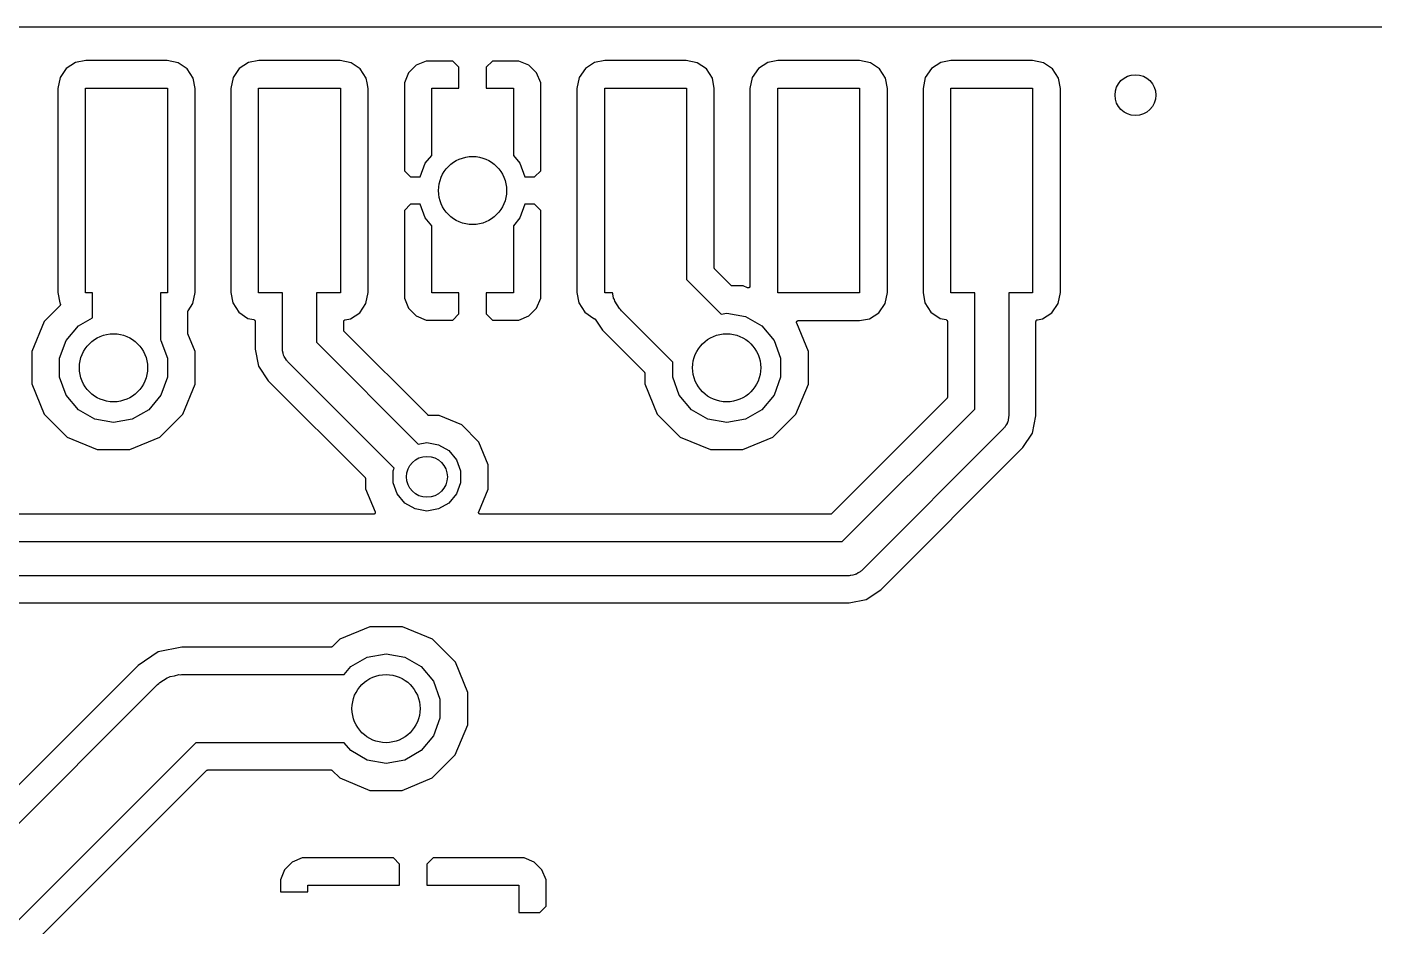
# Model space of a CAD drawing. Extents: x 0.3 to 75.7, y -92.7 to -0.5.
# Drawn here: x 60.86 to 70.75, y -62.09 to -55.5 of the extents above; entities that cross this region are included whole.
import ezdxf

# ---------------------------------------------------------------- set-up
doc = ezdxf.new("R2010")
doc.units = 0
doc.header["$MEASUREMENT"] = 0
doc.layers.add('BLACK', color=7, linetype='CONTINUOUS')

msp = doc.modelspace()

# ---------------------------------------------------------------- linework, layer by layer
at = {"layer": 'Black'}
for p, q in [((0.288, -55.5), (75.712, -55.5)), ((61.221, -55.76), (61.1528, -55.8038)), ((61.2962, -55.7458), (61.221, -55.76)), ((61.8937, -55.7458), (61.2962, -55.7458)), ((61.9743, -55.7622), (61.8937, -55.7458)), ((62.491, -55.76), (62.4228, -55.8038)), ((62.5662, -55.7458), (62.491, -55.76)), ((63.1637, -55.7458), (62.5662, -55.7458)), ((63.2443, -55.7622), (63.1637, -55.7458)), ((63.7952, -55.75), (63.7217, -55.7804)), ((63.9894, -55.75), (63.7952, -55.75)), ((64.035, -55.7956), (63.9894, -55.75)), ((64.2806, -55.75), (64.235, -55.7956)), ((64.4748, -55.75), (64.2806, -55.75)), ((64.5483, -55.7804), (64.4748, -55.75)), ((65.031, -55.76), (64.9628, -55.8038)), ((65.1062, -55.7458), (65.031, -55.76)), ((65.7037, -55.7458), (65.1062, -55.7458)), ((65.7843, -55.7622), (65.7037, -55.7458)), ((66.301, -55.76), (66.2328, -55.8038)), ((66.3762, -55.7458), (66.301, -55.76)), ((66.9737, -55.7458), (66.3762, -55.7458)), ((67.0543, -55.7622), (66.9737, -55.7458)), ((67.571, -55.76), (67.5028, -55.8038)), ((67.6462, -55.7458), (67.571, -55.76)), ((68.2437, -55.7458), (67.6462, -55.7458)), ((68.3243, -55.7622), (68.2437, -55.7458)), ((61.1528, -55.8038), (61.1072, -55.8707)), ((62.0412, -55.8078), (61.9743, -55.7622)), ((62.085, -55.876), (62.0412, -55.8078)), ((62.4228, -55.8038), (62.3772, -55.8707)), ((63.3112, -55.8078), (63.2443, -55.7622)), ((63.355, -55.876), (63.3112, -55.8078)), ((63.6654, -55.8367), (63.635, -55.9102)), ((63.7217, -55.7804), (63.6654, -55.8367)), ((64.035, -55.95), (64.035, -55.7956)), ((64.235, -55.7956), (64.235, -55.95)), ((64.6046, -55.8367), (64.5483, -55.7804)), ((64.635, -55.9102), (64.6046, -55.8367)), ((64.9628, -55.8038), (64.9172, -55.8707)), ((65.8512, -55.8078), (65.7843, -55.7622)), ((65.895, -55.876), (65.8512, -55.8078)), ((66.2328, -55.8038), (66.1872, -55.8707)), ((67.1212, -55.8078), (67.0543, -55.7622)), ((67.165, -55.876), (67.1212, -55.8078)), ((67.5028, -55.8038), (67.4572, -55.8707)), ((68.3912, -55.8078), (68.3243, -55.7622)), ((68.435, -55.876), (68.3912, -55.8078)), ((61.1072, -55.8707), (61.0908, -55.9513)), ((61.0908, -55.9513), (61.0908, -57.4488)), ((61.295, -57.45), (61.295, -55.95)), ((61.295, -55.95), (61.895, -55.95)), ((61.895, -55.95), (61.895, -57.45)), ((62.0992, -55.9512), (62.085, -55.876)), ((62.0992, -57.4487), (62.0992, -55.9512)), ((62.3772, -55.8707), (62.3608, -55.9513)), ((62.3608, -55.9513), (62.3608, -57.4488)), ((62.565, -57.45), (62.565, -55.95)), ((62.565, -55.95), (63.165, -55.95)), ((63.165, -55.95), (63.165, -57.45)), ((63.3614, -55.91), (63.355, -55.876)), ((63.3692, -55.9512), (63.3614, -55.91)), ((63.3692, -56.8402), (63.3692, -55.9512)), ((63.635, -55.9102), (63.635, -56.5544)), ((63.835, -56.4423), (63.835, -55.95)), ((63.835, -55.95), (64.035, -55.95)), ((64.235, -55.95), (64.435, -55.95)), ((64.435, -55.95), (64.435, -56.4423)), ((64.635, -55.95), (64.635, -55.9102)), ((64.635, -56.5544), (64.635, -55.95)), ((64.9172, -55.8707), (64.9008, -55.9513)), ((64.9008, -55.9513), (64.9008, -57.4488)), ((65.105, -57.45), (65.105, -55.95)), ((65.105, -55.95), (65.705, -55.95)), ((65.705, -55.95), (65.705, -57.3514)), ((65.9092, -55.9512), (65.895, -55.876)), ((65.9092, -57.2674), (65.9092, -55.9512)), ((66.1872, -55.8707), (66.1708, -55.9513)), ((66.1708, -55.9513), (66.1708, -57.4018)), ((66.375, -57.45), (66.375, -55.95)), ((66.375, -55.95), (66.975, -55.95)), ((66.975, -55.95), (66.975, -57.45)), ((67.1792, -55.9512), (67.165, -55.876)), ((67.1792, -57.4487), (67.1792, -55.9512)), ((67.4572, -55.8707), (67.4408, -55.9513)), ((67.4408, -55.9513), (67.4408, -57.4488)), ((67.645, -57.45), (67.645, -55.95)), ((67.645, -55.95), (68.245, -55.95)), ((68.245, -55.95), (68.245, -57.45)), ((68.4492, -55.9512), (68.435, -55.876)), ((68.4492, -57.4487), (68.4492, -55.9512)), ((63.7873, -56.4992), (63.835, -56.4423)), ((64.435, -56.4423), (64.4827, -56.4992)), ((63.7506, -56.6), (63.7873, -56.4992)), ((64.4827, -56.4992), (64.5194, -56.6)), ((63.635, -56.5544), (63.6806, -56.6)), ((63.6806, -56.6), (63.7506, -56.6)), ((64.5194, -56.6), (64.5894, -56.6)), ((64.5894, -56.6), (64.635, -56.5544)), ((63.3692, -57.4487), (63.3692, -56.8402)), ((63.6806, -56.8), (63.635, -56.8456)), ((63.635, -56.8456), (63.635, -57.4898)), ((63.7506, -56.8), (63.6806, -56.8)), ((63.7873, -56.9008), (63.7506, -56.8)), ((64.5194, -56.8), (64.4827, -56.9008)), ((64.5894, -56.8), (64.5194, -56.8)), ((64.635, -56.8456), (64.5894, -56.8)), ((64.635, -57.4898), (64.635, -56.8456)), ((63.835, -56.9576), (63.7873, -56.9008)), ((64.4827, -56.9008), (64.435, -56.9576)), ((63.835, -57.45), (63.835, -56.9576)), ((64.435, -56.9576), (64.435, -57.45)), ((65.9093, -57.268), (65.9092, -57.2674)), ((65.9092, -57.2685), (65.9093, -57.268)), ((65.9097, -57.2702), (65.9092, -57.2685)), ((65.91, -57.2718), (65.9097, -57.2702)), ((65.9102, -57.2723), (65.91, -57.2718)), ((65.9104, -57.2729), (65.9102, -57.2723)), ((65.9114, -57.2743), (65.9104, -57.2729)), ((65.9122, -57.2757), (65.9114, -57.2743)), ((65.9127, -57.2761), (65.9122, -57.2757)), ((65.913, -57.2766), (65.9127, -57.2761)), ((66.0326, -57.3962), (65.913, -57.2766)), ((65.705, -57.3514), (65.9592, -57.6057)), ((66.0331, -57.3966), (66.0326, -57.3962)), ((66.0335, -57.397), (66.0331, -57.3966)), ((66.0349, -57.3978), (66.0335, -57.397)), ((66.0363, -57.3988), (66.0349, -57.3978)), ((66.0369, -57.399), (66.0363, -57.3988)), ((66.0374, -57.3992), (66.0369, -57.399)), ((66.039, -57.3995), (66.0374, -57.3992)), ((66.0407, -57.4), (66.039, -57.3995)), ((66.0412, -57.3999), (66.0407, -57.4)), ((66.0418, -57.4), (66.0412, -57.3999)), ((66.1199, -57.4001), (66.0418, -57.4)), ((66.1528, -57.4138), (66.1199, -57.4001)), ((66.1542, -57.4141), (66.1528, -57.4138)), ((66.1556, -57.4146), (66.1542, -57.4141)), ((66.1564, -57.4146), (66.1556, -57.4146)), ((66.1572, -57.4148), (66.1564, -57.4146)), ((66.1587, -57.4146), (66.1572, -57.4148)), ((66.1601, -57.4146), (66.1587, -57.4146)), ((66.1609, -57.4143), (66.1601, -57.4146)), ((66.1617, -57.4142), (66.1609, -57.4143)), ((66.163, -57.4135), (66.1617, -57.4142)), ((66.1643, -57.413), (66.163, -57.4135)), ((66.165, -57.4125), (66.1643, -57.413)), ((66.1657, -57.4121), (66.165, -57.4125)), ((66.1667, -57.4111), (66.1657, -57.4121)), ((66.1678, -57.4101), (66.1667, -57.4111)), ((66.1682, -57.4094), (66.1678, -57.4101)), ((66.1688, -57.4088), (66.1682, -57.4094)), ((66.1693, -57.4075), (66.1688, -57.4088)), ((66.17, -57.4062), (66.1693, -57.4075)), ((66.1702, -57.4054), (66.17, -57.4062)), ((66.1705, -57.4046), (66.1702, -57.4054)), ((66.1706, -57.4032), (66.1705, -57.4046)), ((66.1708, -57.4018), (66.1706, -57.4032)), ((61.0908, -57.4488), (61.105, -57.524)), ((61.105, -57.524), (61.1081, -57.5289)), ((61.1081, -57.5289), (61.1089, -57.5308)), ((61.1089, -57.5308), (61.1098, -57.5326)), ((61.1095, -57.5395), (61.109, -57.5415)), ((61.1101, -57.5376), (61.1095, -57.5395)), ((61.1098, -57.5326), (61.1098, -57.5328)), ((61.1098, -57.5328), (61.1099, -57.5331)), ((61.1099, -57.5331), (61.11, -57.5351)), ((61.11, -57.5351), (61.1101, -57.5371)), ((61.1101, -57.5371), (61.1101, -57.5373)), ((61.1101, -57.5373), (61.1101, -57.5376)), ((61.345, -57.45), (61.295, -57.45)), ((61.345, -57.6329), (61.345, -57.45)), ((61.895, -57.45), (61.845, -57.45)), ((61.845, -57.45), (61.845, -57.796)), ((62.0473, -57.5814), (62.0828, -57.5293)), ((62.0828, -57.5293), (62.0992, -57.4487)), ((62.3608, -57.4488), (62.375, -57.524)), ((62.375, -57.524), (62.4188, -57.5922)), ((62.74, -57.45), (62.565, -57.45)), ((62.74, -57.865), (62.74, -57.45)), ((63.165, -57.45), (62.99, -57.45)), ((62.99, -57.45), (62.99, -57.8132)), ((63.3072, -57.5962), (63.3528, -57.5293)), ((63.3528, -57.5293), (63.3692, -57.4487)), ((63.635, -57.4898), (63.6654, -57.5633)), ((64.035, -57.45), (63.835, -57.45)), ((64.035, -57.6044), (64.035, -57.45)), ((64.435, -57.45), (64.235, -57.45)), ((64.235, -57.45), (64.235, -57.6044)), ((64.6046, -57.5633), (64.635, -57.4898)), ((64.9008, -57.4488), (64.915, -57.524)), ((64.915, -57.524), (64.9588, -57.5922)), ((65.1622, -57.45), (65.105, -57.45)), ((65.1644, -57.4583), (65.1622, -57.45)), ((65.1701, -57.4905), (65.1644, -57.4583)), ((65.1756, -57.5), (65.1701, -57.4905)), ((65.1784, -57.5107), (65.1756, -57.5)), ((65.1972, -57.5374), (65.1784, -57.5107)), ((65.2135, -57.5657), (65.1972, -57.5374)), ((66.975, -57.45), (66.375, -57.45)), ((67.1172, -57.5962), (67.1628, -57.5293)), ((67.1628, -57.5293), (67.1792, -57.4487)), ((67.4408, -57.4488), (67.455, -57.524)), ((67.455, -57.524), (67.4988, -57.5922)), ((67.82, -57.45), (67.645, -57.45)), ((67.82, -58.3032), (67.82, -57.45)), ((68.245, -57.45), (68.07, -57.45)), ((68.07, -57.45), (68.07, -58.355)), ((68.3872, -57.5962), (68.4328, -57.5293)), ((68.4328, -57.5293), (68.4492, -57.4487)), ((61.1064, -57.5451), (60.9916, -57.6597)), ((61.1075, -57.5435), (61.1064, -57.5451)), ((61.1088, -57.5419), (61.1075, -57.5435)), ((61.109, -57.5415), (61.1088, -57.5417)), ((61.1088, -57.5417), (61.1088, -57.5419)), ((61.2419, -57.6924), (61.345, -57.6329)), ((62.045, -57.5887), (62.0453, -57.5871)), ((62.045, -57.7452), (62.045, -57.5887)), ((62.0453, -57.5871), (62.0454, -57.5855)), ((62.0454, -57.5855), (62.0457, -57.5849)), ((62.0457, -57.5849), (62.0458, -57.5843)), ((62.0458, -57.5843), (62.0466, -57.5829)), ((62.0466, -57.5829), (62.0473, -57.5814)), ((62.4188, -57.5922), (62.4857, -57.6378)), ((62.4857, -57.6378), (62.5296, -57.6467)), ((63.239, -57.64), (63.3072, -57.5962)), ((63.6654, -57.5633), (63.7217, -57.6196)), ((63.7217, -57.6196), (63.7952, -57.65)), ((63.9894, -57.65), (64.035, -57.6044)), ((64.235, -57.6044), (64.2806, -57.65)), ((64.4748, -57.65), (64.5483, -57.6196)), ((64.5483, -57.6196), (64.6046, -57.5633)), ((64.9588, -57.5922), (65.0258, -57.6379)), ((65.0258, -57.6379), (65.026, -57.638)), ((65.026, -57.638), (65.0266, -57.6381)), ((65.0266, -57.6381), (65.0281, -57.6388)), ((65.0281, -57.6388), (65.0297, -57.6395)), ((65.2219, -57.5728), (65.2135, -57.5657)), ((65.2282, -57.5818), (65.2219, -57.5728)), ((65.6046, -57.9581), (65.2282, -57.5818)), ((65.9592, -57.6057), (66, -57.5985)), ((66, -57.5985), (66.1373, -57.6227)), ((66.1373, -57.6227), (66.2581, -57.6924)), ((67.049, -57.64), (67.1172, -57.5962)), ((67.4988, -57.5922), (67.5657, -57.6378)), ((67.5657, -57.6378), (67.6096, -57.6467)), ((68.319, -57.64), (68.3872, -57.5962)), ((60.9916, -57.6597), (60.9001, -57.8801)), ((61.1523, -57.7992), (61.2419, -57.6924)), ((62.5296, -57.6467), (62.5315, -57.6475)), ((62.5315, -57.6475), (62.5335, -57.6482)), ((62.5335, -57.6482), (62.5336, -57.6483)), ((62.5336, -57.6483), (62.5338, -57.6484)), ((62.5338, -57.6484), (62.5353, -57.6498)), ((62.5353, -57.6498), (62.537, -57.6511)), ((62.537, -57.6511), (62.537, -57.6513)), ((62.537, -57.6513), (62.5372, -57.6514)), ((62.5372, -57.6514), (62.5382, -57.6532)), ((62.5382, -57.6532), (62.5392, -57.655)), ((62.5392, -57.655), (62.5392, -57.6552)), ((62.5392, -57.6552), (62.5393, -57.6553)), ((62.5393, -57.6553), (62.5396, -57.6574)), ((62.5396, -57.6574), (62.54, -57.6595)), ((62.54, -57.6595), (62.54, -57.8637)), ((63.19, -57.66), (63.1904, -57.6579)), ((63.19, -57.725), (63.19, -57.66)), ((63.1901, -57.7256), (63.19, -57.725)), ((63.19, -57.7261), (63.1901, -57.7256)), ((63.1905, -57.7278), (63.19, -57.7261)), ((63.1904, -57.6579), (63.1907, -57.6557)), ((63.1908, -57.7294), (63.1905, -57.7278)), ((63.1907, -57.6557), (63.1908, -57.6556)), ((63.1908, -57.6556), (63.1919, -57.6536)), ((63.1908, -57.6556), (63.1908, -57.6556)), ((63.1911, -57.7299), (63.1908, -57.7294)), ((63.1912, -57.7305), (63.1911, -57.7299)), ((63.1922, -57.7319), (63.1912, -57.7305)), ((63.1919, -57.6536), (63.1929, -57.6518)), ((63.193, -57.7334), (63.1922, -57.7319)), ((63.1929, -57.6518), (63.193, -57.6517)), ((63.193, -57.6517), (63.1947, -57.6502)), ((63.193, -57.6517), (63.193, -57.6517)), ((63.1935, -57.7337), (63.193, -57.7334)), ((63.1938, -57.7342), (63.1935, -57.7337)), ((63.8058, -58.3462), (63.1938, -57.7342)), ((63.1947, -57.6502), (63.1964, -57.6488)), ((63.1964, -57.6488), (63.1964, -57.6488)), ((63.1964, -57.6488), (63.1965, -57.6488)), ((63.1965, -57.6488), (63.1986, -57.648)), ((63.1986, -57.648), (63.2006, -57.6472)), ((63.2006, -57.6472), (63.239, -57.64)), ((63.7952, -57.65), (63.9894, -57.65)), ((64.2806, -57.65), (64.4748, -57.65)), ((65.0297, -57.6395), (65.0301, -57.6398)), ((65.0301, -57.6398), (65.0306, -57.6401)), ((65.0306, -57.6401), (65.0318, -57.6413)), ((65.0318, -57.6413), (65.0331, -57.6424)), ((65.0331, -57.6424), (65.0334, -57.6429)), ((65.0334, -57.6429), (65.0337, -57.6433)), ((65.0337, -57.6433), (65.0877, -57.7241)), ((65.0877, -57.7241), (65.3962, -58.0326)), ((66.2581, -57.6924), (66.3477, -57.7992)), ((66.5128, -57.6677), (66.5129, -57.6663)), ((66.5129, -57.6686), (66.5128, -57.6677)), ((66.5129, -57.6649), (66.5132, -57.6641)), ((66.5129, -57.6663), (66.5129, -57.6649)), ((66.5129, -57.6694), (66.5129, -57.6686)), ((66.5134, -57.6708), (66.5129, -57.6694)), ((66.5132, -57.6641), (66.5134, -57.6633)), ((66.5134, -57.6633), (66.514, -57.662)), ((66.5137, -57.6721), (66.5134, -57.6708)), ((66.6001, -57.8812), (66.5137, -57.6721)), ((66.514, -57.662), (66.5145, -57.6607)), ((66.5145, -57.6607), (66.515, -57.66)), ((66.515, -57.66), (66.5154, -57.6592)), ((66.5154, -57.6592), (66.5165, -57.6583)), ((66.5165, -57.6583), (66.5174, -57.6572)), ((66.5174, -57.6572), (66.5181, -57.6568)), ((66.5181, -57.6568), (66.5188, -57.6562)), ((66.5188, -57.6562), (66.5201, -57.6557)), ((66.5201, -57.6557), (66.5213, -57.655)), ((66.5213, -57.655), (66.5221, -57.6548)), ((66.5221, -57.6548), (66.5229, -57.6545)), ((66.5229, -57.6545), (66.5244, -57.6544)), ((66.5244, -57.6544), (66.5257, -57.6542)), ((66.5257, -57.6542), (66.9738, -57.6542)), ((66.9738, -57.6542), (67.049, -57.64)), ((67.6096, -57.6467), (67.6115, -57.6475)), ((67.6115, -57.6475), (67.6135, -57.6482)), ((67.6135, -57.6482), (67.6136, -57.6483)), ((67.6136, -57.6483), (67.6138, -57.6484)), ((67.6138, -57.6484), (67.6153, -57.6498)), ((67.6153, -57.6498), (67.617, -57.6511)), ((67.617, -57.6511), (67.617, -57.6513)), ((67.617, -57.6513), (67.6172, -57.6514)), ((67.6172, -57.6514), (67.6182, -57.6532)), ((67.6182, -57.6532), (67.6192, -57.655)), ((67.6192, -57.655), (67.6192, -57.6552)), ((67.6192, -57.6552), (67.6193, -57.6553)), ((67.6193, -57.6553), (67.6196, -57.6574)), ((67.6196, -57.6574), (67.62, -57.6595)), ((67.62, -57.6595), (67.62, -58.215)), ((68.27, -57.66), (68.2704, -57.6579)), ((68.27, -58.3537), (68.27, -57.66)), ((68.2704, -57.6579), (68.2707, -57.6557)), ((68.2707, -57.6557), (68.2708, -57.6556)), ((68.2708, -57.6556), (68.2719, -57.6536)), ((68.2708, -57.6556), (68.2708, -57.6556)), ((68.2719, -57.6536), (68.2729, -57.6518)), ((68.2729, -57.6518), (68.273, -57.6517)), ((68.273, -57.6517), (68.2747, -57.6502)), ((68.273, -57.6517), (68.273, -57.6517)), ((68.2747, -57.6502), (68.2764, -57.6488)), ((68.2764, -57.6488), (68.2764, -57.6488)), ((68.2764, -57.6488), (68.2765, -57.6488)), ((68.2765, -57.6488), (68.2786, -57.648)), ((68.2786, -57.648), (68.2806, -57.6472)), ((68.2806, -57.6472), (68.319, -57.64)), ((61.1046, -57.9303), (61.1523, -57.7992)), ((61.845, -57.796), (61.8477, -57.7992)), ((61.8477, -57.7992), (61.8954, -57.9303)), ((62.045, -57.7455), (62.045, -57.7452)), ((62.045, -57.7458), (62.045, -57.7455)), ((62.0454, -57.7477), (62.045, -57.7458)), ((62.0458, -57.7497), (62.0454, -57.7477)), ((62.0459, -57.7499), (62.0458, -57.7497)), ((62.046, -57.7502), (62.0459, -57.7499)), ((62.1001, -57.8812), (62.046, -57.7502)), ((62.99, -57.8132), (63.7369, -58.5602)), ((66.3477, -57.7992), (66.3954, -57.9303)), ((60.9001, -57.8801), (60.8999, -58.1188)), ((61.1046, -58.0697), (61.1046, -57.9303)), ((61.8954, -57.9303), (61.8954, -58.0697)), ((62.0999, -58.1199), (62.1001, -57.8812)), ((62.54, -57.8637), (62.565, -57.9893)), ((62.741, -57.8704), (62.74, -57.865)), ((62.7405, -57.8759), (62.741, -57.8704)), ((62.7447, -57.8917), (62.7405, -57.8759)), ((62.7475, -57.9078), (62.7447, -57.8917)), ((62.7503, -57.9125), (62.7475, -57.9078)), ((62.7517, -57.9178), (62.7503, -57.9125)), ((62.7611, -57.9312), (62.7517, -57.9178)), ((62.7692, -57.9453), (62.7611, -57.9312)), ((66.3954, -57.9303), (66.3954, -58.0697)), ((66.5999, -58.1199), (66.6001, -57.8812)), ((62.565, -57.9893), (62.6361, -58.0957)), ((62.7735, -57.9489), (62.7692, -57.9453)), ((62.7766, -57.9534), (62.7735, -57.9489)), ((63.56, -58.7368), (62.7766, -57.9534)), ((65.3962, -58.0326), (65.3965, -58.033)), ((65.3965, -58.033), (65.3969, -58.0334)), ((65.3969, -58.0334), (65.3978, -58.0349)), ((65.6046, -58.0697), (65.6046, -57.9581)), ((60.8999, -58.1188), (60.991, -58.3394)), ((61.1523, -58.2008), (61.1046, -58.0697)), ((61.8954, -58.0697), (61.8477, -58.2008)), ((62.0084, -58.3403), (62.0999, -58.1199)), ((62.6361, -58.0957), (63.3462, -58.8058)), ((65.3978, -58.0349), (65.3987, -58.0362)), ((65.3987, -58.0362), (65.3989, -58.0368)), ((65.3989, -58.0368), (65.3992, -58.0373)), ((65.3992, -58.0373), (65.3995, -58.039)), ((65.3995, -58.039), (65.3999, -58.0406)), ((65.3999, -58.0406), (65.3999, -58.0412)), ((65.3999, -58.0412), (65.4, -58.0418)), ((65.4, -58.0418), (65.3999, -58.1188)), ((65.3999, -58.1188), (65.491, -58.3394)), ((65.6523, -58.2008), (65.6046, -58.0697)), ((66.3954, -58.0697), (66.3477, -58.2008)), ((66.5084, -58.3403), (66.5999, -58.1199)), ((61.2419, -58.3076), (61.1523, -58.2008)), ((61.8477, -58.2008), (61.7581, -58.3076)), ((65.7419, -58.3076), (65.6523, -58.2008)), ((66.3477, -58.2008), (66.2581, -58.3076)), ((67.6162, -58.2242), (66.7692, -59.0712)), ((67.6165, -58.2237), (67.6162, -58.2242)), ((67.617, -58.2234), (67.6165, -58.2237)), ((67.6178, -58.2219), (67.617, -58.2234)), ((67.6188, -58.2205), (67.6178, -58.2219)), ((67.6189, -58.2199), (67.6188, -58.2205)), ((67.6192, -58.2194), (67.6189, -58.2199)), ((67.6195, -58.2178), (67.6192, -58.2194)), ((67.62, -58.2161), (67.6195, -58.2178)), ((67.62, -58.215), (67.6199, -58.2156)), ((67.6199, -58.2156), (67.62, -58.2161)), ((61.3627, -58.3773), (61.2419, -58.3076)), ((61.7581, -58.3076), (61.6373, -58.3773)), ((65.8627, -58.3773), (65.7419, -58.3076)), ((66.2581, -58.3076), (66.1373, -58.3773)), ((66.8482, -59.275), (67.82, -58.3032)), ((60.991, -58.3394), (61.1597, -58.5084)), ((61.5, -58.4015), (61.3627, -58.3773)), ((61.6373, -58.3773), (61.5, -58.4015)), ((61.8394, -58.509), (62.0084, -58.3403)), ((63.8063, -58.3465), (63.8058, -58.3462)), ((63.8067, -58.347), (63.8063, -58.3465)), ((63.8081, -58.3478), (63.8067, -58.347)), ((63.8095, -58.3488), (63.8081, -58.3478)), ((63.8101, -58.3489), (63.8095, -58.3488)), ((63.8106, -58.3492), (63.8101, -58.3489)), ((63.8122, -58.3495), (63.8106, -58.3492)), ((63.8139, -58.35), (63.8122, -58.3495)), ((63.8144, -58.3499), (63.8139, -58.35)), ((63.815, -58.35), (63.8144, -58.3499)), ((63.8899, -58.3501), (63.815, -58.35)), ((64.0552, -58.4187), (63.8899, -58.3501)), ((64.1817, -58.5454), (64.0552, -58.4187)), ((65.491, -58.3394), (65.6597, -58.5084)), ((66, -58.4015), (65.8627, -58.3773)), ((66.1373, -58.3773), (66, -58.4015)), ((66.3394, -58.509), (66.5084, -58.3403)), ((68.0489, -58.4212), (68.0408, -58.4353)), ((68.0583, -58.4078), (68.0489, -58.4212)), ((68.0597, -58.4025), (68.0583, -58.4078)), ((68.0625, -58.3978), (68.0597, -58.4025)), ((68.0653, -58.3817), (68.0625, -58.3978)), ((68.0695, -58.3659), (68.0653, -58.3817)), ((68.07, -58.355), (68.069, -58.3604)), ((68.069, -58.3604), (68.0695, -58.3659)), ((68.245, -58.4793), (68.27, -58.3537)), ((61.1597, -58.5084), (61.3801, -58.5999)), ((61.6188, -58.6001), (61.8394, -58.509)), ((65.6597, -58.5084), (65.8801, -58.5999)), ((66.1188, -58.6001), (66.3394, -58.509)), ((68.0334, -58.4434), (66.9884, -59.4884)), ((68.0365, -58.4389), (68.0334, -58.4434)), ((68.0408, -58.4353), (68.0365, -58.4389)), ((68.1739, -58.5857), (68.245, -58.4793)), ((61.3801, -58.5999), (61.6188, -58.6001)), ((63.7369, -58.5602), (63.8, -58.549)), ((63.8, -58.549), (63.8858, -58.5642)), ((63.8858, -58.5642), (63.9613, -58.6078)), ((63.9613, -58.6078), (64.0173, -58.6745)), ((64.2501, -58.7109), (64.1817, -58.5454)), ((65.8801, -58.5999), (66.1188, -58.6001)), ((67.1307, -59.6289), (68.1739, -58.5857)), ((64.0173, -58.6745), (64.0471, -58.7564)), ((64.2499, -58.8899), (64.2501, -58.7109)), ((63.3462, -58.8058), (63.3465, -58.8063)), ((63.3465, -58.8063), (63.347, -58.8066)), ((63.347, -58.8066), (63.3478, -58.8081)), ((63.3478, -58.8081), (63.3488, -58.8095)), ((63.3488, -58.8095), (63.3489, -58.8101)), ((63.3489, -58.8101), (63.3492, -58.8106)), ((63.3492, -58.8106), (63.3495, -58.8122)), ((63.3495, -58.8122), (63.3499, -58.8139)), ((63.3499, -58.8139), (63.3499, -58.8144)), ((63.3499, -58.8144), (63.35, -58.815)), ((63.35, -58.815), (63.3499, -58.8891)), ((63.5529, -58.7564), (63.56, -58.7368)), ((63.5529, -58.8436), (63.5529, -58.7564)), ((64.0471, -58.7564), (64.0471, -58.8436)), ((63.3499, -58.8891), (63.419, -59.0564)), ((63.5827, -58.9255), (63.5529, -58.8436)), ((64.0471, -58.8436), (64.0173, -58.9255)), ((64.1805, -59.057), (64.2499, -58.8899)), ((63.6387, -58.9922), (63.5827, -58.9255)), ((63.7142, -59.0358), (63.6387, -58.9922)), ((63.9613, -58.9922), (63.8858, -59.0358)), ((64.0173, -58.9255), (63.9613, -58.9922)), ((63.4073, -59.075), (54.516, -59.075)), ((63.409, -59.0747), (63.4073, -59.075)), ((63.4099, -59.0746), (63.409, -59.0747)), ((63.4101, -59.0746), (63.4099, -59.0746)), ((63.4107, -59.0746), (63.4101, -59.0746)), ((63.4101, -59.0746), (63.4101, -59.0746)), ((63.4112, -59.0743), (63.4107, -59.0746)), ((63.4118, -59.0742), (63.4112, -59.0743)), ((63.4132, -59.0734), (63.4118, -59.0742)), ((63.4148, -59.0726), (63.4132, -59.0734)), ((63.4152, -59.0722), (63.4148, -59.0726)), ((63.4157, -59.072), (63.4152, -59.0722)), ((63.4168, -59.0707), (63.4157, -59.072)), ((63.418, -59.0695), (63.4168, -59.0707)), ((63.4182, -59.0689), (63.418, -59.0695)), ((63.4186, -59.0685), (63.4182, -59.0689)), ((63.4192, -59.0669), (63.4186, -59.0685)), ((63.419, -59.0564), (63.4191, -59.0565)), ((63.4191, -59.0565), (63.4192, -59.0567)), ((63.4192, -59.0567), (63.4193, -59.057)), ((63.4199, -59.0654), (63.4192, -59.0669)), ((63.4193, -59.057), (63.4194, -59.0577)), ((63.4194, -59.0577), (63.4196, -59.0581)), ((63.4196, -59.0581), (63.4201, -59.0597)), ((63.4201, -59.0643), (63.4199, -59.0648)), ((63.4199, -59.0648), (63.4199, -59.0654)), ((63.4201, -59.0597), (63.4201, -59.0603)), ((63.4201, -59.0603), (63.4203, -59.0609)), ((63.4202, -59.0615), (63.4201, -59.0626)), ((63.4201, -59.0626), (63.4201, -59.0643)), ((63.4203, -59.0609), (63.4202, -59.0613)), ((63.4202, -59.0613), (63.4202, -59.0614)), ((63.4202, -59.0614), (63.4202, -59.0615)), ((63.8, -59.051), (63.7142, -59.0358)), ((63.8858, -59.0358), (63.8, -59.051)), ((64.1796, -59.0614), (64.1797, -59.0606)), ((64.1797, -59.0628), (64.1796, -59.0614)), ((64.1797, -59.0597), (64.1802, -59.0584)), ((64.1797, -59.0606), (64.1797, -59.0597)), ((64.1797, -59.0643), (64.1797, -59.0628)), ((64.18, -59.0651), (64.1797, -59.0643)), ((64.1801, -59.0659), (64.18, -59.0651)), ((64.1808, -59.0672), (64.1801, -59.0659)), ((64.1802, -59.0584), (64.1805, -59.057)), ((64.1813, -59.0685), (64.1808, -59.0672)), ((64.1818, -59.0692), (64.1813, -59.0685)), ((64.1822, -59.0699), (64.1818, -59.0692)), ((64.1833, -59.0709), (64.1822, -59.0699)), ((64.1842, -59.072), (64.1833, -59.0709)), ((64.1849, -59.0724), (64.1842, -59.072)), ((64.1855, -59.073), (64.1849, -59.0724)), ((64.1869, -59.0735), (64.1855, -59.073)), ((64.1881, -59.0742), (64.1869, -59.0735)), ((64.1889, -59.0744), (64.1881, -59.0742)), ((64.1897, -59.0747), (64.1889, -59.0744)), ((64.1911, -59.0748), (64.1897, -59.0747)), ((64.1925, -59.075), (64.1911, -59.0748)), ((66.76, -59.075), (64.1925, -59.075)), ((66.7606, -59.0749), (66.76, -59.075)), ((66.7611, -59.075), (66.7606, -59.0749)), ((66.7628, -59.0745), (66.7611, -59.075)), ((66.7644, -59.0742), (66.7628, -59.0745)), ((66.7649, -59.0739), (66.7644, -59.0742)), ((66.7655, -59.0738), (66.7649, -59.0739)), ((66.7669, -59.0728), (66.7655, -59.0738)), ((66.7684, -59.072), (66.7669, -59.0728)), ((66.7687, -59.0715), (66.7684, -59.072)), ((66.7692, -59.0712), (66.7687, -59.0715)), ((54.4, -59.275), (66.8482, -59.275)), ((66.9475, -59.5147), (66.9428, -59.5175)), ((66.9528, -59.5133), (66.9475, -59.5147)), ((66.9662, -59.5039), (66.9528, -59.5133)), ((66.9803, -59.4958), (66.9662, -59.5039)), ((66.9839, -59.4915), (66.9803, -59.4958)), ((66.9884, -59.4884), (66.9839, -59.4915)), ((66.9, -59.525), (54.4518, -59.525)), ((66.9054, -59.524), (66.9, -59.525)), ((66.9109, -59.5245), (66.9054, -59.524)), ((66.9267, -59.5203), (66.9109, -59.5245)), ((66.9428, -59.5175), (66.9267, -59.5203)), ((66.8987, -59.725), (67.0243, -59.7)), ((67.0243, -59.7), (67.1307, -59.6289)), ((54.54, -59.725), (66.8987, -59.725)), ((63.3812, -59.8999), (63.1606, -59.991)), ((63.6199, -59.9001), (63.3812, -59.8999)), ((63.8403, -59.9916), (63.6199, -59.9001)), ((63.1606, -59.991), (63.1053, -60.0462)), ((64.009, -60.1606), (63.8403, -59.9916)), ((61.8279, -60.0845), (61.6809, -60.1827)), ((62.0013, -60.05), (61.8279, -60.0845)), ((63.0961, -60.05), (62.0013, -60.05)), ((63.0967, -60.0499), (63.0961, -60.05)), ((63.0973, -60.05), (63.0967, -60.0499)), ((63.0989, -60.0495), (63.0973, -60.05)), ((63.1006, -60.0492), (63.0989, -60.0495)), ((63.1011, -60.0489), (63.1006, -60.0492)), ((63.1016, -60.0488), (63.1011, -60.0489)), ((63.103, -60.0478), (63.1016, -60.0488)), ((63.1045, -60.047), (63.103, -60.0478)), ((63.1049, -60.0465), (63.1045, -60.047)), ((63.1053, -60.0462), (63.1049, -60.0465)), ((63.3627, -60.1227), (63.5, -60.0985)), ((63.5, -60.0985), (63.6373, -60.1227)), ((61.6809, -60.1827), (60.3721, -61.4915)), ((63.1936, -60.25), (63.2419, -60.1924)), ((63.2419, -60.1924), (63.3627, -60.1227)), ((63.6373, -60.1227), (63.7581, -60.1924)), ((63.7581, -60.1924), (63.8477, -60.2992)), ((64.1001, -60.3812), (64.009, -60.1606)), ((61.8393, -60.3085), (61.8676, -60.2922)), ((61.8676, -60.2922), (61.8943, -60.2734)), ((61.8943, -60.2734), (61.905, -60.2706)), ((61.905, -60.2706), (61.9145, -60.2651)), ((61.9145, -60.2651), (61.9467, -60.2594)), ((61.9467, -60.2594), (61.9782, -60.251)), ((61.9782, -60.251), (61.9892, -60.2519)), ((61.9892, -60.2519), (62, -60.25)), ((62, -60.25), (63.1936, -60.25)), ((63.8477, -60.2992), (63.8954, -60.4303)), ((59.075, -63.0714), (61.8232, -60.3232)), ((61.8232, -60.3232), (61.8322, -60.3169)), ((61.8322, -60.3169), (61.8393, -60.3085)), ((64.0999, -60.6199), (64.1001, -60.3812)), ((63.8954, -60.4303), (63.8954, -60.5697)), ((63.8954, -60.5697), (63.8477, -60.7008)), ((63.8477, -60.7008), (63.7581, -60.8076)), ((64.0084, -60.8403), (64.0999, -60.6199)), ((62.1036, -60.75), (59.3118, -63.5418)), ((63.1936, -60.75), (62.1036, -60.75)), ((63.2419, -60.8076), (63.1936, -60.75)), ((63.3627, -60.8773), (63.2419, -60.8076)), ((63.5, -60.9015), (63.3627, -60.8773)), ((63.6373, -60.8773), (63.5, -60.9015)), ((63.7581, -60.8076), (63.6373, -60.8773)), ((63.8394, -61.009), (64.0084, -60.8403)), ((61.393, -61.7434), (62.1826, -60.9538)), ((62.1826, -60.9538), (62.1831, -60.9535)), ((62.1831, -60.9535), (62.1834, -60.953)), ((62.1834, -60.953), (62.1849, -60.9522)), ((62.1849, -60.9522), (62.1863, -60.9512)), ((62.1863, -60.9512), (62.1868, -60.9511)), ((62.1868, -60.9511), (62.1873, -60.9508)), ((62.1873, -60.9508), (62.189, -60.9505)), ((62.189, -60.9505), (62.1906, -60.95)), ((62.1906, -60.95), (62.1912, -60.9501)), ((62.1912, -60.9501), (62.1918, -60.95)), ((62.1918, -60.95), (63.096, -60.95)), ((63.096, -60.95), (63.0966, -60.9501)), ((63.0966, -60.9501), (63.0972, -60.95)), ((63.0972, -60.95), (63.0988, -60.9505)), ((63.0988, -60.9505), (63.1005, -60.9508)), ((63.1005, -60.9508), (63.101, -60.9511)), ((63.101, -60.9511), (63.1015, -60.9512)), ((63.1015, -60.9512), (63.1029, -60.9522)), ((63.1029, -60.9522), (63.1044, -60.953)), ((63.1044, -60.953), (63.1048, -60.9535)), ((63.1048, -60.9535), (63.1052, -60.9538)), ((63.1052, -60.9538), (63.1597, -61.0084)), ((63.1597, -61.0084), (63.3801, -61.0999)), ((63.6188, -61.1001), (63.8394, -61.009)), ((63.3801, -61.0999), (63.6188, -61.1001)), ((62.7554, -61.6817), (62.725, -61.7552)), ((62.8117, -61.6254), (62.7554, -61.6817)), ((62.8852, -61.595), (62.8117, -61.6254)), ((63.5544, -61.595), (62.8852, -61.595)), ((63.6, -61.6406), (63.5544, -61.595)), ((63.6, -61.795), (63.6, -61.6406)), ((63.8456, -61.595), (63.8, -61.6406)), ((63.8, -61.6406), (63.8, -61.795)), ((64.5148, -61.595), (63.8456, -61.595)), ((64.5883, -61.6254), (64.5148, -61.595)), ((64.6446, -61.6817), (64.5883, -61.6254)), ((64.675, -61.7552), (64.6446, -61.6817)), ((60.9103, -62.2261), (61.393, -61.7434)), ((61.393, -61.7434), (61.393, -61.7434)), ((62.725, -61.7552), (62.725, -61.845)), ((64.675, -61.9494), (64.675, -61.7552)), ((62.725, -61.845), (62.925, -61.845)), ((62.925, -61.845), (62.925, -61.795)), ((62.925, -61.795), (63.6, -61.795)), ((63.8, -61.795), (64.475, -61.795)), ((64.475, -61.795), (64.475, -61.995)), ((64.6294, -61.995), (64.675, -61.9494)), ((64.475, -61.995), (64.6294, -61.995))]:
    msp.add_line(p, q, dxfattribs=at)
for centre, radius in [((69, -56), 0.15), ((64.135, -56.7), 0.25), ((61.5, -58), 0.25), ((66, -58), 0.25), ((63.8, -58.8), 0.15), ((63.5, -60.5), 0.25)]:
    msp.add_circle(centre, radius, dxfattribs=at)

doc.saveas('drawing.dxf')
